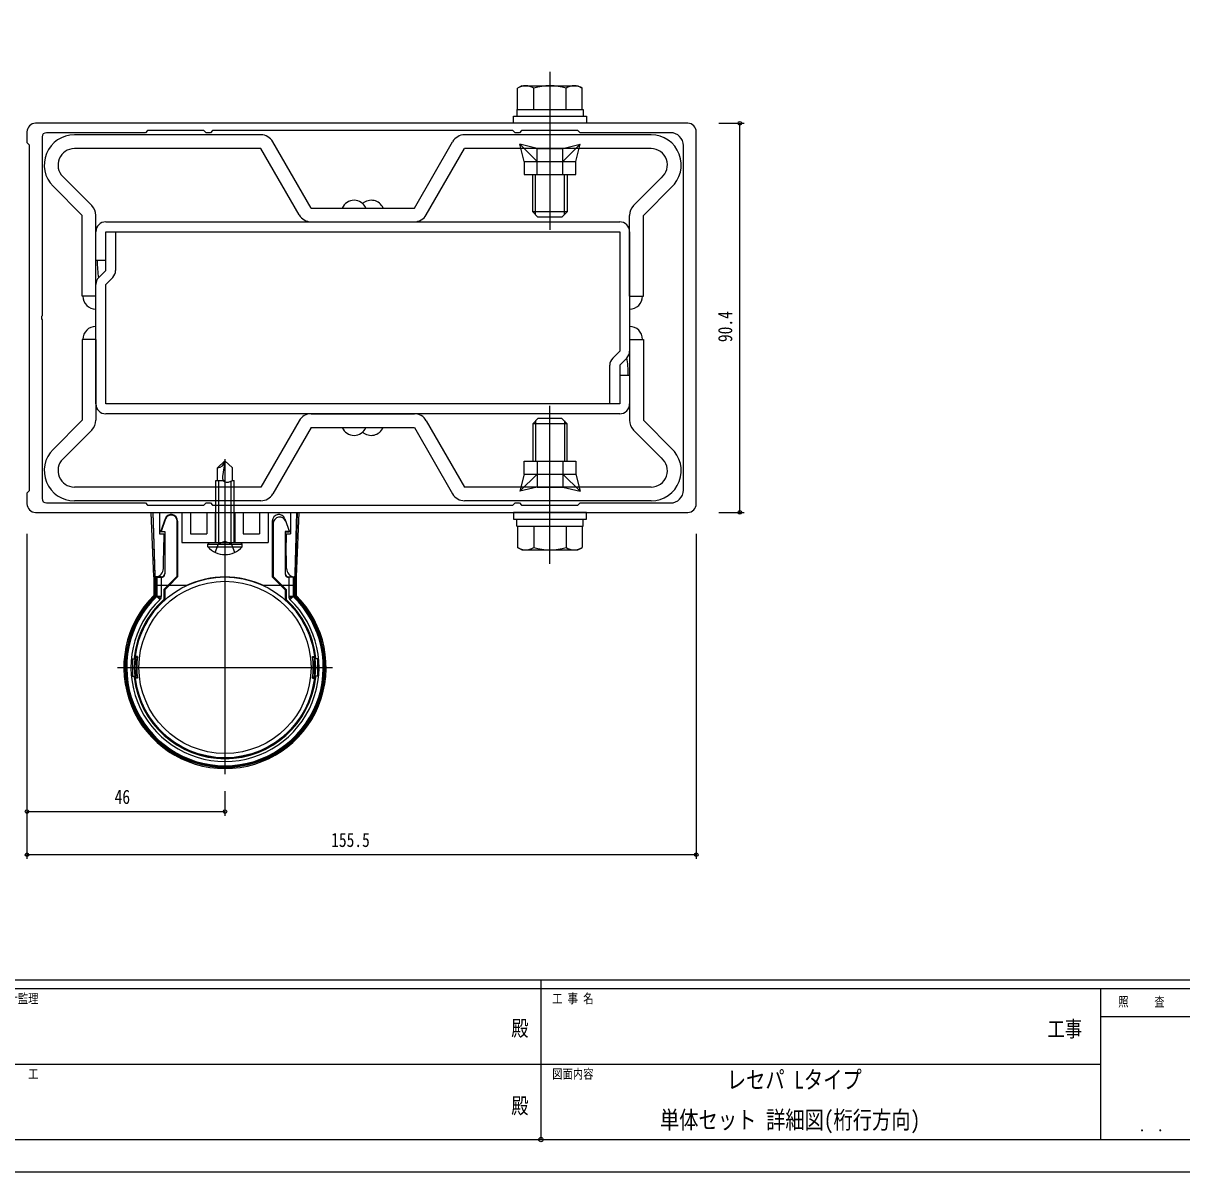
# Model space of a CAD drawing. Units: millimetres, scale not verified. Extents: x -420 to 420, y -297 to 297.
# Drawn here: x -120.8 to 148.4, y -297 to -30.2 of the extents above; entities that cross this region are included whole.
import ezdxf
from ezdxf.enums import TextEntityAlignment as Align

# ---------------------------------------------------------------- set-up
doc = ezdxf.new("R2010")
doc.units = ezdxf.units.MM
doc.header["$LTSCALE"] = 2
doc.header["$PDMODE"] = 32
doc.header["$PDSIZE"] = 1
for name, color, linetype in [('0-1_USER1', 3, 'Continuous'), ('0-2_YKK_11', 7, 'Continuous'), ('0-3_YKK_12', 2, 'Continuous'), ('0-4_YKK_13', 4, 'Continuous'), ('0-5_YKK_D', 6, 'Continuous'), ('0-6_YKK_ZWAK', 7, 'Continuous')]:
    doc.layers.add(name, color=color, linetype=linetype)
doc.styles.add('ＭＳ ゴシック', font='')
doc.styles.get('ＭＳ ゴシック').set_extended_font_data('MS Gothic')

msp = doc.modelspace()

# ---------------------------------------------------------------- linework, layer by layer
at = {"layer": '0-2_YKK_11'}
for p, q in [((33.61, -53.435), (-117.89, -53.435)), ((32.61, -138.635), (32.61, -58.635)), ((-117.89, -143.835), (33.61, -143.835))]:
    msp.add_line(p, q, dxfattribs=at)
for points in [[(-119.89, -55.435), (-119.89, -57.935), (-119.39, -58.435), (-119.39, -98.635), (-119.39, -138.835), (-119.89, -139.335), (-119.89, -141.835)], [(29.61, -55.635), (22.817, -55.635), (8.61, -55.635), (8.11, -55.135), (-4.99, -55.135), (-5.49, -55.635), (-6.49, -55.635), (-6.99, -55.135), (-40.597, -55.135), (-76.79, -55.135), (-77.29, -55.635), (-78.29, -55.635), (-78.79, -55.135), (-91.89, -55.135), (-92.39, -55.635), (-106.597, -55.635), (-115.39, -55.635)], [(35.61, -141.835), (35.61, -98.635), (35.61, -55.435)], [(-116.39, -56.635), (-116.39, -98.177), (-116.51, -98.36), (-116.51, -98.91), (-116.39, -99.094), (-116.39, -140.635)], [(-115.39, -141.635), (-106.597, -141.635), (-92.39, -141.635), (-91.89, -142.135), (-78.79, -142.135), (-78.29, -141.635), (-77.29, -141.635), (-76.79, -142.135), (-40.597, -142.135), (-6.99, -142.135), (-6.49, -141.635), (-5.49, -141.635), (-4.99, -142.135), (8.11, -142.135), (8.61, -141.635), (22.817, -141.635), (29.61, -141.635)]]:
    msp.add_lwpolyline(points, dxfattribs=at)
for centre, radius, start, end in [((-117.89, -55.435), 2, 90.00001, 179.99999), ((33.61, -55.435), 2, 0.00001, 89.99999), ((-115.39, -56.635), 1, 90.00001, 179.99999), ((29.61, -58.635), 3, 0.00001, 89.99999), ((29.61, -138.635), 3, 270.00001, 359.99999), ((-117.89, -141.835), 2, 180.00001, 269.99999), ((-115.39, -140.635), 1, 180.00001, 269.99999), ((33.61, -141.835), 2, 270.00001, 359.99999)]:
    msp.add_arc(centre, radius, start, end, dxfattribs=at)
at = {"layer": '0-3_YKK_12'}
for p, q in [((-73.89, -131.435), (-73.89, -204.633)), ((-98.89, -179.835), (-48.89, -179.835))]:
    msp.add_line(p, q, dxfattribs=at)
at = {"layer": '0-4_YKK_13'}
for p, q in [((1.61, -41.472), (1.61, -78.201)), ((-4.89, -44.735), (-5.895, -45.316)), ((-5.895, -50.235), (-5.895, -45.316)), ((-4.89, -44.735), (8.11, -44.735)), ((-2.142, -50.235), (-2.142, -45.316)), ((5.363, -50.235), (5.363, -45.316)), ((8.11, -44.735), (9.116, -45.316)), ((9.116, -50.235), (9.116, -45.316)), ((-6.09, -50.235), (9.31, -50.235)), ((-6.09, -50.235), (-6.09, -51.835)), ((-5.895, -50.235), (9.116, -50.235)), ((9.31, -50.235), (9.31, -51.835)), ((-65.552, -56.135), (-108.89, -56.135)), ((25.11, -56.135), (-18.227, -56.135)), ((-53.89, -73.135), (-62.781, -57.735)), ((-4.39, -62.335), (-5.39, -58.335)), ((-1.39, -62.335), (-5.39, -58.335)), ((-1.39, -59.335), (-5.39, -58.335)), ((4.61, -59.335), (8.61, -58.335)), ((4.61, -62.335), (8.61, -58.335)), ((-65.552, -59.335), (-108.89, -59.335)), ((-56.661, -74.735), (-65.552, -59.335)), ((-27.118, -74.735), (-18.227, -59.335)), ((25.11, -59.335), (-18.227, -59.335)), ((-1.39, -59.335), (4.61, -59.335)), ((-1.39, -62.335), (-1.39, -59.335)), ((4.61, -62.335), (4.61, -59.335)), ((-4.39, -62.335), (-4.39, -65.335)), ((-4.39, -62.335), (-1.39, -62.335)), ((-1.39, -65.335), (-1.39, -62.335)), ((-1.39, -62.335), (4.61, -62.335)), ((-111.577, -65.822), (-104.827, -72.572)), ((-4.39, -65.335), (7.61, -65.335)), ((-2.39, -74.035), (-2.39, -65.335)), ((-1.742, -74.683), (-1.742, -65.335)), ((4.962, -74.683), (4.962, -65.335)), ((5.61, -65.335), (5.61, -74.035)), ((27.797, -65.822), (21.048, -72.572)), ((-113.839, -68.085), (-107.09, -74.835)), ((30.06, -68.085), (23.31, -74.835)), ((-107.09, -93.635), (-107.09, -74.835)), ((-103.89, -93.635), (-103.89, -74.835)), ((5.61, -74.035), (-2.39, -74.035)), ((-1.19, -75.235), (-2.39, -74.035)), ((4.41, -75.235), (-1.19, -75.235)), ((4.41, -75.235), (5.61, -74.035)), ((20.11, -93.635), (20.11, -74.835)), ((23.31, -93.635), (23.31, -74.835)), ((-101.59, -76.335), (17.81, -76.335)), ((-53.89, -76.335), (-29.89, -76.335)), ((-103.89, -85.335), (-103.89, -78.635)), ((-101.59, -78.635), (17.81, -78.635)), ((-101.59, -87.635), (-101.59, -78.635)), ((-99.29, -78.635), (-99.29, -87.635)), ((17.81, -78.635), (17.81, -106.383)), ((20.11, -78.635), (20.11, -106.383)), ((-101.59, -85.335), (-103.89, -85.335)), ((-101.59, -87.635), (-103.216, -89.262)), ((-103.89, -118.635), (-103.89, -90.888)), ((-99.963, -89.262), (-101.59, -90.888)), ((-101.59, -118.635), (-101.59, -90.888)), ((-103.89, -93.635), (-107.09, -93.635)), ((20.11, -93.635), (23.31, -93.635)), ((-107.09, -103.635), (-107.09, -122.436)), ((-103.89, -103.635), (-107.09, -103.635)), ((-103.89, -103.635), (-103.89, -122.436)), ((20.11, -103.635), (20.11, -122.436)), ((20.11, -103.635), (23.31, -103.635)), ((23.31, -103.635), (23.31, -122.436)), ((16.184, -108.009), (17.81, -106.383)), ((15.51, -118.635), (15.51, -109.635)), ((17.81, -109.635), (19.437, -108.009)), ((17.81, -109.635), (17.81, -118.635)), ((17.81, -111.935), (20.11, -111.935)), ((20.11, -111.935), (20.11, -118.635)), ((17.81, -118.635), (-101.59, -118.635)), ((17.81, -120.935), (-101.59, -120.935)), ((-53.89, -120.935), (-29.89, -120.935)), ((1.61, -155.799), (1.61, -119.07)), ((-113.839, -129.186), (-107.09, -122.436)), ((-56.661, -122.535), (-65.552, -137.935)), ((-27.118, -122.535), (-18.227, -137.935)), ((-1.19, -122.035), (-2.39, -123.235)), ((-2.39, -123.235), (-2.39, -131.935)), ((5.61, -123.235), (-2.39, -123.235)), ((-1.742, -122.587), (-1.742, -131.935)), ((4.41, -122.035), (-1.19, -122.035)), ((4.41, -122.035), (5.61, -123.235)), ((4.962, -122.587), (4.962, -131.935)), ((5.61, -131.935), (5.61, -123.235)), ((30.06, -129.186), (23.31, -122.436)), ((-111.577, -131.448), (-104.827, -124.699)), ((-53.89, -124.135), (-62.781, -139.535)), ((27.797, -131.448), (21.048, -124.699)), ((-75.64, -133.486), (-73.89, -131.835)), ((-73.89, -131.835), (-72.14, -133.486)), ((-75.64, -136.431), (-75.64, -133.486)), ((-73.908, -132.018), (-74.485, -135.501)), ((-72.14, -136.431), (-72.14, -133.486)), ((-4.39, -131.935), (7.61, -131.935)), ((-4.39, -134.935), (-4.39, -131.935)), ((-1.39, -131.935), (-1.39, -134.935)), ((-75.989, -136.431), (-74.239, -136.431)), ((-75.989, -150.835), (-75.989, -136.431)), ((-75.333, -150.835), (-75.333, -136.431)), ((-73.041, -136.78), (-72.14, -136.431)), ((-72.44, -150.835), (-72.44, -136.523)), ((-72.136, -136.431), (-71.791, -136.431)), ((-71.791, -150.835), (-71.791, -136.431)), ((-4.39, -134.935), (-5.39, -138.935)), ((-1.39, -134.935), (-5.39, -138.935)), ((-4.39, -134.935), (-1.39, -134.935)), ((-1.39, -134.935), (4.61, -134.935)), ((-1.39, -134.935), (-1.39, -137.935)), ((4.61, -134.935), (8.61, -138.935)), ((4.61, -134.935), (4.61, -137.935)), ((-65.552, -137.935), (-108.89, -137.935)), ((25.11, -137.935), (-18.227, -137.935)), ((-1.39, -137.935), (-5.39, -138.935)), ((-1.39, -137.935), (4.61, -137.935)), ((4.61, -137.935), (8.61, -138.935)), ((-65.552, -141.135), (-108.89, -141.135)), ((25.11, -141.135), (-18.227, -141.135)), ((-91.04, -143.835), (-56.739, -143.835)), ((-90.449, -158.835), (-91.04, -143.835)), ((-90.64, -143.835), (-90.181, -158.835)), ((-90.04, -160.835), (-90.54, -143.835)), ((-89.09, -143.835), (-89.09, -148.835)), ((-87.8, -145.325), (-88.89, -148.335)), ((-87.702, -145.361), (-88.74, -148.231)), ((-83.89, -143.835), (-83.89, -150.835)), ((-81.89, -143.835), (-81.89, -148.835)), ((-78.14, -143.835), (-78.14, -148.835)), ((-76.14, -143.835), (-76.14, -150.835)), ((-71.64, -143.835), (-71.64, -150.835)), ((-69.64, -143.835), (-69.64, -148.835)), ((-65.89, -143.835), (-65.89, -148.835)), ((-63.89, -143.835), (-63.89, -150.835)), ((-59.979, -145.325), (-58.89, -148.335)), ((-58.69, -143.835), (-58.69, -148.835)), ((-57.24, -143.835), (-57.74, -160.835)), ((-57.14, -143.835), (-57.599, -158.835)), ((-85.099, -145.835), (-85.099, -158.749)), ((-84.89, -145.835), (-84.89, -158.835)), ((-62.89, -145.835), (-62.89, -158.835)), ((-62.68, -145.835), (-62.68, -158.749)), ((-6.09, -147.035), (-6.09, -145.435)), ((-6.09, -147.035), (9.31, -147.035)), ((-5.895, -147.035), (-5.895, -151.955)), ((-5.895, -147.035), (9.116, -147.035)), ((-2.142, -147.035), (-2.142, -151.955)), ((5.363, -147.035), (5.363, -151.955)), ((9.116, -147.035), (9.116, -151.955)), ((9.31, -147.035), (9.31, -145.435)), ((-89.09, -148.835), (-88.09, -148.835)), ((-88.74, -148.231), (-88.89, -148.335)), ((-87.89, -148.335), (-88.89, -148.335)), ((-88.74, -148.231), (-87.89, -148.231)), ((-88.09, -148.835), (-88.09, -150.835)), ((-87.89, -148.231), (-87.89, -158.14)), ((-81.89, -148.835), (-78.14, -148.835)), ((-75.392, -151.132), (-73.89, -150.532)), ((-73.89, -150.532), (-72.394, -151.132)), ((-69.64, -148.835), (-65.89, -148.835)), ((-59.89, -148.231), (-59.89, -148.335)), ((-59.039, -148.231), (-59.89, -148.231)), ((-59.89, -148.335), (-58.89, -148.335)), ((-59.89, -148.335), (-59.89, -158.14)), ((-59.69, -148.835), (-58.69, -148.835)), ((-59.69, -148.835), (-59.69, -150.835)), ((-59.039, -148.231), (-58.89, -148.335)), ((-88.195, -156.885), (-88.09, -150.835)), ((-83.89, -150.835), (-63.89, -150.835)), ((-77.89, -151.238), (-77.488, -150.835)), ((-77.89, -151.238), (-69.89, -151.238)), ((-77.89, -151.837), (-77.89, -151.238)), ((-77.89, -151.837), (-69.89, -151.837)), ((-77.488, -150.835), (-70.292, -150.835)), ((-76.19, -153.116), (-75.392, -151.132)), ((-71.59, -153.116), (-72.394, -151.132)), ((-70.292, -150.835), (-69.89, -151.238)), ((-69.89, -151.837), (-69.89, -151.238)), ((-59.583, -156.947), (-59.69, -150.835)), ((-4.89, -152.535), (-5.895, -151.955)), ((-4.89, -152.535), (8.11, -152.535)), ((8.11, -152.535), (9.116, -151.955)), ((-84.89, -158.835), (-85.099, -158.749)), ((-62.68, -158.749), (-62.89, -158.835)), ((-89.949, -158.835), (-90.449, -158.835)), ((-90.39, -158.835), (-90.39, -163.102)), ((-90.122, -158.835), (-90.122, -163.102)), ((-82.834, -160.835), (-90.04, -160.835)), ((-89.732, -158.905), (-89.89, -158.853)), ((-89.732, -158.905), (-88.728, -158.94)), ((-88.728, -158.94), (-88.69, -158.94)), ((-57.74, -160.835), (-64.945, -160.835)), ((-59.051, -158.94), (-59.09, -158.94)), ((-58.047, -158.905), (-59.051, -158.94)), ((-58.047, -158.905), (-57.89, -158.853)), ((-57.89, -158.853), (-57.658, -158.853)), ((-57.658, -158.835), (-57.658, -163.102)), ((-57.39, -158.835), (-57.39, -163.102)), ((-90.122, -163.215), (-90.39, -163.102)), ((-89.89, -163.313), (-88.728, -163.806)), ((-88.728, -163.379), (-89.732, -163.379)), ((-89.035, -164.102), (-89.732, -163.379)), ((-88.099, -161.749), (-88.099, -164.089)), ((-87.89, -161.835), (-88.099, -161.749)), ((-87.89, -164.183), (-88.099, -164.089)), ((-87.89, -161.835), (-87.89, -164.183)), ((-59.68, -161.749), (-59.89, -161.835)), ((-59.89, -161.835), (-59.89, -164.183)), ((-59.68, -164.089), (-59.89, -164.183)), ((-59.68, -161.749), (-59.68, -164.089)), ((-57.89, -163.313), (-59.051, -163.806)), ((-58.047, -163.379), (-59.051, -163.379)), ((-58.047, -163.379), (-58.74, -164.1)), ((-57.39, -163.102), (-57.658, -163.215)), ((-57.39, -163.102), (-57.658, -163.102)), ((-57.39, -163.102), (-57.578, -163.293)), ((-94.74, -177.335), (-94.975, -177.545)), ((-94.975, -177.545), (-94.261, -177.545)), ((-94.237, -177.335), (-94.74, -177.335)), ((-53.543, -177.335), (-53.039, -177.335)), ((-52.804, -177.545), (-53.518, -177.545)), ((-53.039, -177.335), (-52.804, -177.545)), ((-95.39, -177.835), (-94.59, -177.835)), ((-95.39, -177.835), (-95.39, -181.835)), ((-94.59, -177.835), (-94.59, -181.835)), ((-52.39, -177.835), (-52.39, -181.835)), ((-95.39, -181.835), (-94.59, -181.835)), ((-94.975, -182.126), (-94.261, -182.126)), ((-94.74, -182.335), (-94.975, -182.126)), ((-94.237, -182.335), (-94.74, -182.335)), ((-53.543, -182.335), (-53.039, -182.335)), ((-52.804, -182.126), (-53.518, -182.126)), ((-52.39, -181.835), (-53.19, -181.835)), ((-53.039, -182.335), (-52.804, -182.126))]:
    msp.add_line(p, q, dxfattribs=at)
for points in [[(10.11, -53.435), (-6.89, -53.435), (-6.89, -51.835), (10.11, -51.835)], [(10.11, -143.835), (-6.89, -143.835), (-6.89, -145.435), (10.11, -145.435)]]:
    msp.add_lwpolyline(points, close=True, dxfattribs=at)
for points in [[(-53.89, -73.135), (-29.89, -73.135), (-20.998, -57.735)], [(7.61, -65.335), (7.61, -62.335), (8.61, -58.335)], [(4.61, -65.335), (4.61, -62.335), (7.61, -62.335)], [(-53.89, -124.135), (-29.89, -124.135), (-20.998, -139.535)], [(4.61, -131.935), (4.61, -134.935), (7.61, -134.935)], [(7.61, -131.935), (7.61, -134.935), (8.61, -138.935)], [(-56.739, -143.835), (-57.331, -158.835), (-57.831, -158.835)], [(-85.099, -158.749), (-87.186, -160.835), (-88.099, -161.749)], [(-62.68, -158.749), (-60.593, -160.835), (-59.68, -161.749)], [(-88.69, -158.835), (-90.099, -158.835), (-90.39, -158.835)], [(-90.122, -158.853), (-90.256, -158.848), (-90.39, -158.835)], [(-89.89, -158.853), (-90.098, -158.853), (-90.122, -158.853)], [(-89.89, -158.835), (-89.89, -160.835), (-89.89, -163.313)], [(-89.732, -158.835), (-89.732, -160.835), (-89.732, -163.379)], [(-88.728, -158.835), (-88.728, -160.835), (-88.728, -163.379)], [(-84.89, -158.835), (-86.89, -160.835), (-87.89, -161.835)], [(-62.89, -158.835), (-60.89, -160.835), (-59.89, -161.835)], [(-59.09, -158.835), (-57.658, -158.835), (-57.39, -158.835)], [(-59.051, -158.835), (-59.051, -160.835), (-59.051, -163.379)], [(-58.047, -158.835), (-58.047, -160.835), (-58.047, -163.379)], [(-57.89, -158.835), (-57.89, -160.835), (-57.89, -163.313)], [(-57.658, -158.853), (-57.524, -158.848), (-57.39, -158.835)], [(-90.122, -163.102), (-90.39, -163.102), (-90.202, -163.293)], [(-52.39, -177.835), (-53.19, -177.835), (-53.19, -181.835)]]:
    msp.add_lwpolyline(points, dxfattribs=at)
for radius in [21, 20]:
    msp.add_circle((-73.89, -179.835), radius, dxfattribs=at)
for centre, radius, start, end in [((-4.019, -48.058), 3.323, 55.61575, 124.38425), ((1.61, -57.155), 12.419, 72.41205, 107.58795), ((7.239, -48.058), 3.323, 55.61575, 124.38425), ((-108.89, -63.135), 7, 90, 225), ((-65.552, -59.335), 3.2, 30, 90), ((-18.227, -59.335), 3.2, 90, 150), ((25.11, -63.135), 7, 311.73157, 90), ((-108.89, -63.135), 3.8, 90, 225), ((25.11, -63.135), 3.8, 308.97135, 90), ((-107.09, -74.835), 3.2, 0, 45), ((-43.89, -74.335), 3, 23.57818, 156.42182), ((-39.89, -74.335), 3, 23.57818, 131.81031), ((23.31, -74.835), 3.2, 135, 180), ((-53.89, -73.135), 3.2, 210, 270), ((-29.89, -73.135), 3.2, 270, 330), ((-101.59, -78.635), 2.3, 90, 180), ((17.81, -78.635), 2.3, 0, 90), ((-101.59, -87.635), 2.3, 315, 0), ((-101.59, -90.888), 2.3, 135, 180), ((-103.89, -93.635), 3, 180, 270), ((20.11, -93.635), 3, 270, 0), ((-103.89, -103.635), 3, 90, 180), ((20.11, -103.635), 3, 0, 90), ((17.81, -106.383), 2.3, 315, 0), ((17.81, -109.635), 2.3, 135, 180), ((-101.59, -118.635), 2.3, 180, 270), ((-53.89, -124.135), 3.2, 90, 150), ((-29.89, -124.135), 3.2, 30, 90), ((17.81, -118.635), 2.3, 270, 0), ((-107.09, -122.436), 3.2, 315, 0), ((23.31, -122.436), 3.2, 180, 225), ((-43.89, -122.935), 3, 203.57818, 336.42182), ((-39.89, -122.935), 3, 228.18969, 336.42182), ((-108.89, -134.135), 7, 135, 270), ((25.11, -134.135), 7, 270, 48.26843), ((-108.89, -134.135), 3.8, 135, 270), ((-75.625, -131.749), 1.737, 269.50448, 357.16175), ((25.11, -134.135), 3.8, 270, 51.02865), ((-73.389, -135.718), 1.117, 168.77171, 288.15657), ((-65.552, -137.935), 3.2, 270, 330), ((-18.227, -137.935), 3.2, 210, 270), ((-86.39, -145.835), 1.5, 0, 160.10409), ((-86.39, -145.835), 1.395, 0, 160.10409), ((-61.39, -145.835), 1.5, 19.89591, 180), ((-61.18, -146.414), 1.5, 19.89591, 180), ((-73.89, -148.29), 5.346, 221.56554, 318.43446), ((-4.019, -149.213), 3.323, 235.61575, 304.38425), ((1.61, -140.116), 12.419, 252.41205, 287.58795), ((7.239, -149.213), 3.323, 235.61575, 304.38425), ((-90.195, -156.851), 2, 277.07906, 359), ((-88.69, -158.035), 0.8, 270, 0), ((-88.69, -158.14), 0.8, 270, 0), ((-59.09, -158.035), 0.8, 180, 270), ((-59.09, -158.14), 0.8, 180, 270), ((-57.584, -156.851), 2, 181, 262.92094), ((-73.89, -179.835), 21, 64.79123, 115.20877), ((-73.89, -179.835), 23.5, 134.59796, 45.40204), ((-73.89, -179.835), 23.232, 134.59796, 45.40204), ((-73.89, -179.835), 23, 134.07921, 45.92079), ((-73.89, -179.835), 22.843, 133.91248, 46.08752), ((-73.89, -179.835), 21.843, 133.6661, 46.3339), ((-73.89, -179.835), 21.209, 132.06387, 173.80019), ((-73.89, -179.835), 21, 131.81031, 173.16286), ((-90.39, -163.102), 0.268, 314.59796, 0), ((-89.732, -163.379), 1.005, 319.27737, 0), ((-73.89, -179.835), 21, 6.83714, 48.18969), ((-73.89, -179.835), 21.209, 6.19981, 47.93613), ((-58.047, -163.379), 1.005, 180, 226.08752), ((-57.39, -163.102), 0.268, 180, 225.40204), ((-73.89, -179.835), 20.5, 172.99527, 187.00473), ((-73.89, -179.835), 20.5, 352.99527, 7.00473), ((-73.89, -179.835), 21.209, 186.19981, 353.80019), ((-73.89, -179.835), 21, 186.83714, 353.16286)]:
    msp.add_arc(centre, radius, start, end, dxfattribs=at)
for centre, major_axis in [((-101.59, -85.335), (0.011, -7.658)), ((17.81, -111.935), (-0.011, 7.658))]:
    msp.add_ellipse(centre, major_axis=major_axis, ratio=0.261149, start_param=4.7120019, end_param=5.261547, dxfattribs=at)
at = {"layer": '0-5_YKK_D'}
for p, q in [((40.872, -53.435), (46.754, -53.435)), ((45.754, -143.835), (45.754, -53.435)), ((40.872, -143.835), (46.754, -143.835)), ((-119.89, -148.835), (-119.89, -224.335)), ((-119.89, -148.835), (-119.89, -214.335)), ((35.61, -148.835), (35.61, -224.335)), ((-73.89, -208.579), (-73.89, -214.335)), ((-119.89, -213.335), (-73.89, -213.335)), ((35.61, -223.335), (-119.89, -223.335))]:
    msp.add_line(p, q, dxfattribs=at)
for centre in [(45.754, -53.435), (45.754, -143.835), (-119.89, -213.335), (-73.89, -213.335), (-119.89, -223.335), (35.61, -223.335)]:
    msp.add_circle(centre, 0.425, dxfattribs=at)
at = {"layer": '0-6_YKK_ZWAK'}
for p, q in [((389.502, -252.5), (-390.498, -252.5)), ((-0.498, -252.5), (-0.498, -289.5)), ((-0.498, -254.5), (-130.498, -254.5)), ((129.502, -254.5), (-0.498, -254.5)), ((198.502, -261), (129.502, -261)), ((-129.748, -272), (-0.498, -272)), ((-0.498, -272), (129.502, -272)), ((-130.498, -289.5), (-0.498, -289.5)), ((-0.498, -289.5), (129.502, -289.5)), ((129.502, -289.5), (198.502, -289.5))]:
    msp.add_line(p, q, dxfattribs=at)
msp.add_lwpolyline([(-420.5, -297), (420.5, -297), (420.5, 297), (-420.5, 297)], close=True, dxfattribs=at)
msp.add_lwpolyline([(198.502, -254.5), (129.502, -254.5), (129.502, -289.5)], dxfattribs=at)
msp.add_point((-0.498, -289.5), dxfattribs=at)

# ---------------------------------------------------------------- texts
at = {"layer": '0-1_USER1', "style": 'ＭＳ ゴシック', "width": 0.8}
for s, p in [('レセパ Lタイプ\u3000', (42.699, -278.883)), ('単体セット 詳細図(桁行方向)', (27.169, -288.217))]:
    msp.add_text(s, height=4.106, dxfattribs=at).set_placement(p, align=Align.BOTTOM_LEFT)
at = {"layer": '0-5_YKK_D', "style": 'ＭＳ ゴシック', "width": 0.8}
msp.add_text('90.4', height=3.299, rotation=90, dxfattribs=at).set_placement((44.954, -104.275), align=Align.BOTTOM_LEFT)
for s, p in [('46', (-99.53, -212.535)), ('155.5', (-49.22, -222.535))]:
    msp.add_text(s, height=3.299, dxfattribs=at).set_placement(p, align=Align.BOTTOM_LEFT)
at = {"layer": '0-6_YKK_ZWAK', "style": 'ＭＳ ゴシック', "width": 0.8}
for s, height, p in [('設計監理', 2.199, (-126.831, -258.5)), ('工 事 名', 2.199, (2.127, -258.5)), ('照     査', 2.199, (133.642, -259.25)), ('殿', 3.666, (-7.367, -266.583)), ('工事', 3.666, (117.233, -266.746)), ('施\u3000\u3000工', 2.199, (-126.831, -276)), ('図面内容', 2.199, (2.127, -276)), ('殿', 3.666, (-7.367, -284.583)), ('． ．', 2.592, (138.5, -288.435))]:
    msp.add_text(s, height=height, dxfattribs=at).set_placement(p, align=Align.BOTTOM_LEFT)

doc.saveas('drawing.dxf')
